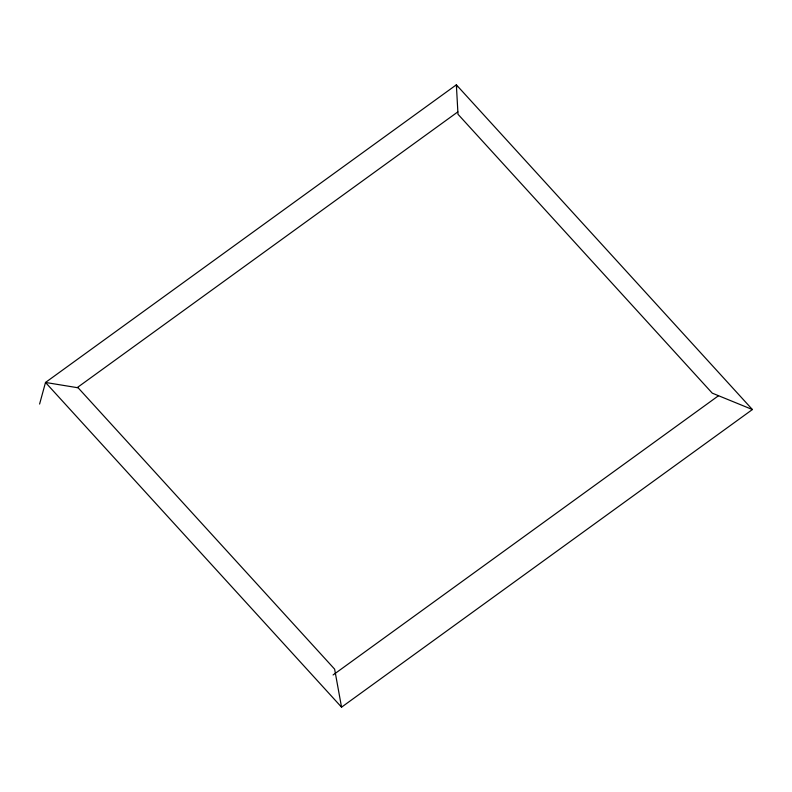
<?xml version="1.0" encoding="UTF-8"?>
<svg xmlns="http://www.w3.org/2000/svg" width="792" height="792" viewBox="0 0 792 792"><rect width="100%" height="100%" fill="white"/><g stroke="black" fill="none" stroke-linecap="round" stroke-linejoin="round"><path stroke-width="1.19" d="M39.6 404.049L45.51 382.457L456.36 84.823L752.4 409.543L341.55 707.177L45.51 382.457L78.131 387.793L334.63 669.151L341.55 707.177M77.18 387.644L457.855 111.87M333.076 674.962L718.542 395.713M752.4 409.543L712.255 393.149L457.994 114.256L456.36 84.823L456.756 87.259"/></g></svg>
